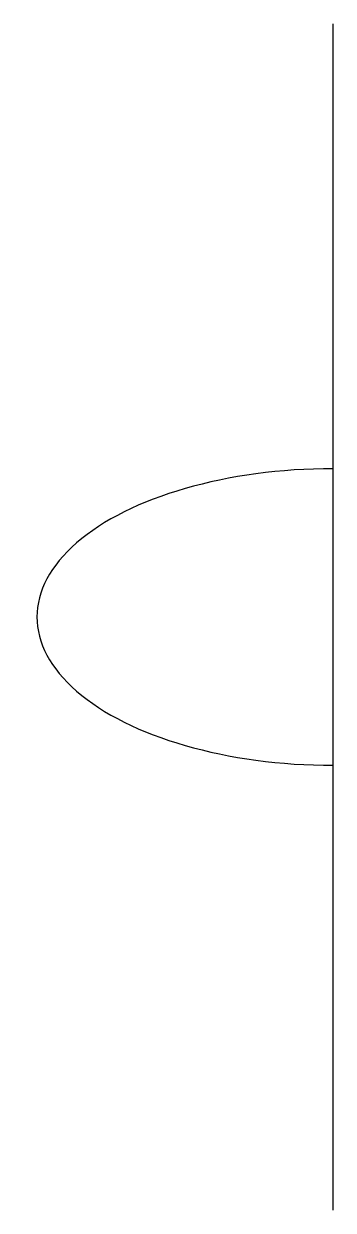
# Model space of a CAD drawing. Header units: millimetres. Extents: x -10.4 to 0, y -20 to 20.
import ezdxf

# ---------------------------------------------------------------- set-up
doc = ezdxf.new("R2010")
doc.units = ezdxf.units.MM

msp = doc.modelspace()

# ---------------------------------------------------------------- linework, layer by layer
msp.add_line((0, -20), (0, 20))
msp.add_ellipse((0, 0), major_axis=(10, 0), ratio=0.5, start_param=1.570796, end_param=4.712389)

doc.saveas('drawing.dxf')
